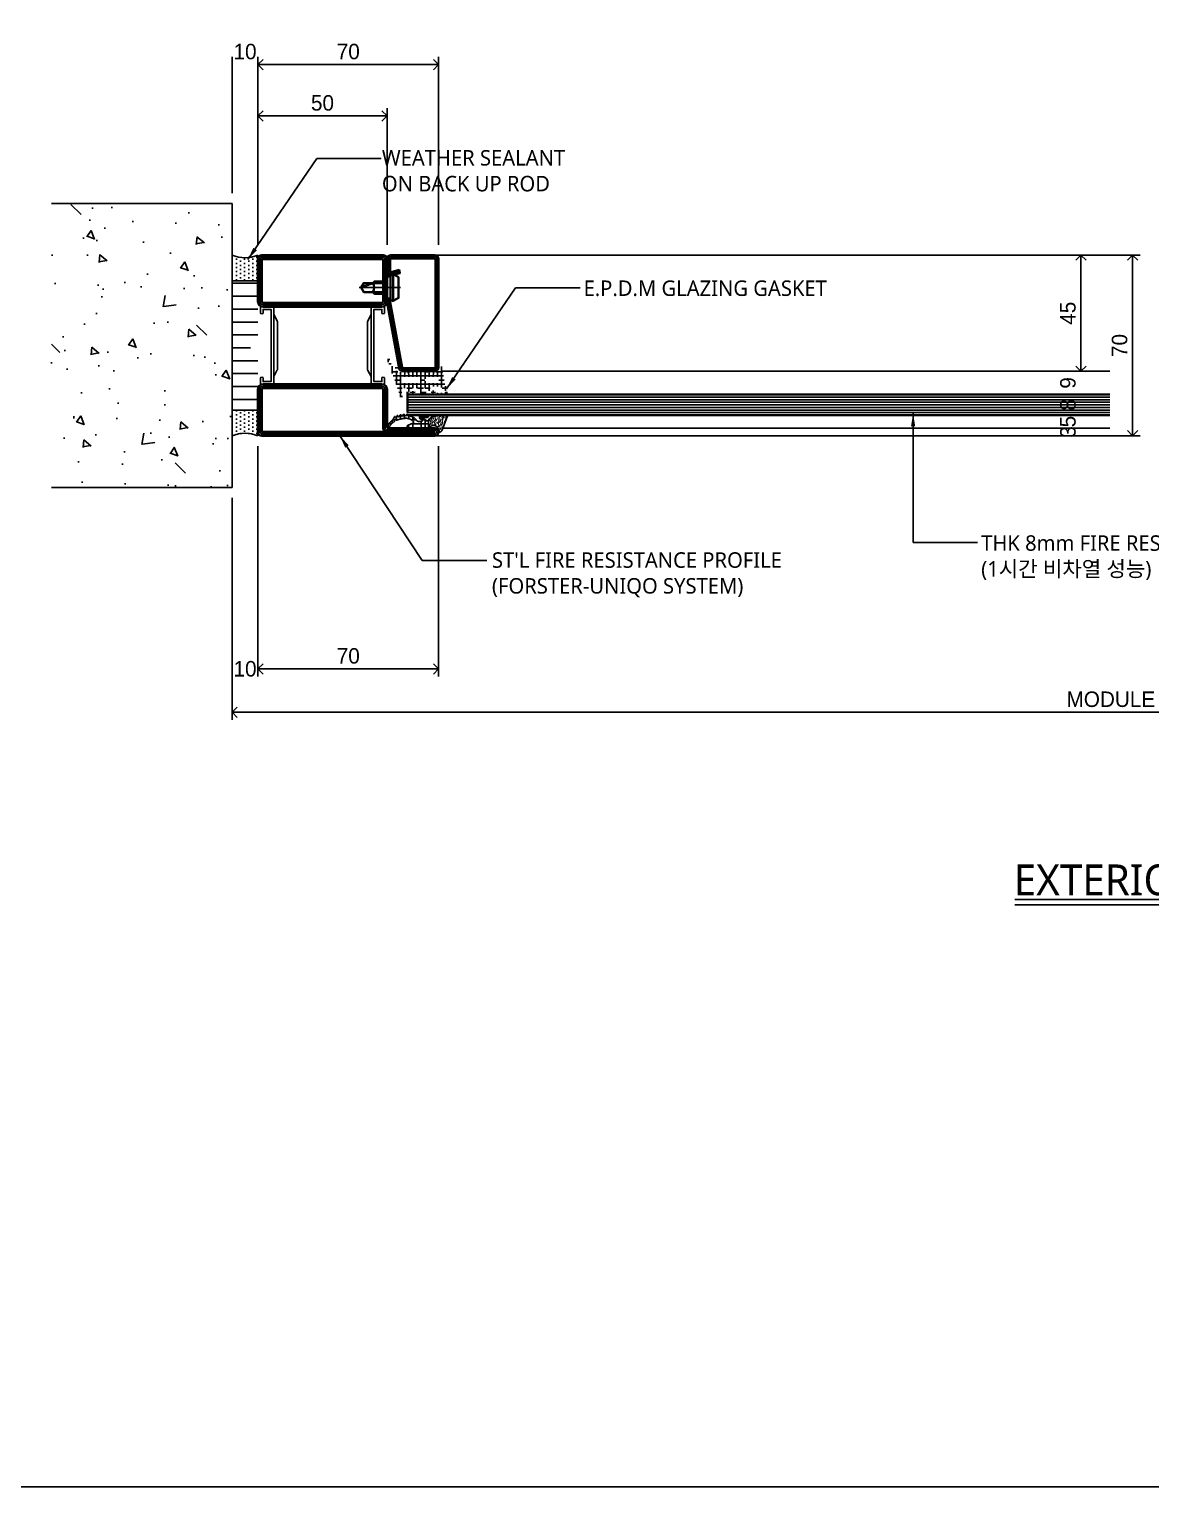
# Model space of a CAD drawing. Header units: millimetres. Extents: x 16974795 to 16976437, y -19668830 to -19667678.
# Drawn here: x 16975351 to 16975785, y -19668830 to -19668265 of the extents above; entities that cross this region are included whole.
import ezdxf
from ezdxf.enums import TextEntityAlignment as Align

# ---------------------------------------------------------------- set-up
doc = ezdxf.new("R2010")
doc.units = ezdxf.units.MM
doc.header["$LTSCALE"] = 1200
doc.header["$MEASUREMENT"] = 0
doc.header["$PDMODE"] = 1
doc.header["$PDSIZE"] = -10
doc.linetypes.add('CENTER', pattern=[2, 1.25, -0.25, 0.25, -0.25])
doc.linetypes.add('CENTER2', pattern=[1.125, 0.75, -0.125, 0.125, -0.125])
doc.layers.get('0').update_dxf_attribs({"linetype": 'CONTINUOUS'})
doc.layers.get('DEFPOINTS').update_dxf_attribs({"color": 171, "linetype": 'CONTINUOUS'})
for name, color, linetype in [('#A_DIM&TEXT', 7, 'CONTINUOUS'), ('#A_SYMBOL', 7, 'CONTINUOUS'), ('0 @ 1', 7, 'CONTINUOUS'), ('018_POINT', 1, 'CONTINUOUS'), ('CENTER', 251, 'CENTER'), ('PL_CONT', 210, 'CONTINUOUS'), ('ST_CONT', 130, 'CONTINUOUS'), ('SYM', 7, 'CONTINUOUS'), ('WA_CENT', 54, 'CENTER2')]:
    doc.layers.add(name, color=color, linetype=linetype)
doc.layers.add('Blade', color=4, linetype='CONTINUOUS', lineweight=35)
doc.layers.add('HILFSPUNKTE', color=14, linetype='CONTINUOUS', plot=False)
doc.styles.add('AMOS', font='malgun_0.ttf')
doc.styles.get("Standard").update_dxf_attribs({"font": ''})
doc.styles.get('Standard').set_extended_font_data('휴먼둥근고딕')
doc.dimstyles.new('AMoS', dxfattribs={"dimscale": 3, "dimtxt": 3, "dimasz": 2.5, "dimexe": 2, "dimexo": 2, "dimgap": 1, "dimtad": 1, "dimtoh": 1, "dimdec": 1, "dimzin": 0, "dimdsep": 46, "dimtxsty": 'Standard', "dimblk": 'ARCHTICK', "dimcen": 1, "dimclrd": 150, "dimclre": 150, "dimadec": 0, "dimazin": 0, "dimtfac": 1, "dimtdec": 1, "dimtofl": 0, "dimtmove": 2, "dimatfit": 3, "dimfxl": 1, "dimtolj": 1, "dimtzin": 0, "dimarcsym": 0})
pattern_1 = [(90, (16983579.66675276, -19656925.41991922), (-1.5875, 0.7937500000000001), [0, -1.5875])]

# ---------------------------------------------------------------- blocks, each defined once
blk = doc.blocks.new('985302')
at = {"layer": 'CENTER'}
h = blk.add_hatch(dxfattribs=at)
h.set_pattern_fill('AR-SAND', color=256, scale=0.02, angle=135, style=0)
h.set_pattern_definition([(172.5, (0, 0), (-0.669506978246058, -0.7147626974260985), [0, -0.77216, 0, -0.8635999999999999, 0, -0.8254999999999999]), (142.5, (0, 0), (-1.649465702689469, -0.37802185545698), [0, -0.41656, 0, -0.69596, 0, -0.2667]), (102.5, (0.4418286010622978, -0.4418286010622978), (-1.120664623793145, 1.116599651665076), [0, -0.2539999999999999, 0, -0.9143999999999999, 0, -1.1938]), (92.49999999999997, (0.4418286010622978, -0.4418286010622978), (-1.395101563124821, 0.7645622183227992), [0, -0.127, 0, -0.59944, 0, -0.6858])])
h.paths.add_polyline_path([(-2.899837046861649, 8, 0.5280486450339134), (-3.365540079772472, 7.318009104579687), (-1.384786404669285, 2.249387443065643, 0.3083365556736209), (-0.176438320428133, 1.422566134482622, 0.4660382302416746), (0.02100096270442009, 1.656745184212923, -0.6377079285027332), (3.012275859713554, 3.734807953238487), (3.909826558083296, 3.211087729781866), (3.909826558083296, 6.146981947124004), (2.183461219072342, 7.635897152125835, 0.1798218424365856), (1.203799206763506, 8)])
at = {"layer": 'CENTER', "ltscale": 0.5}
h = blk.add_hatch(dxfattribs=at)
h.set_pattern_fill('NET', color=256, scale=0.5, angle=89.99999999999997, style=0)
h.set_pattern_definition([(90, (790.6690291464329, 525.59139867872), (-1.5875, 8.021947499716256e-16), []), (180, (790.6690291464329, 525.59139867872), (-8.993978793062765e-16, -1.5875), [])])
edge = h.paths.add_edge_path()
edge.add_line((6.668157398700714, 8.00155309215188), (4.345037957819954, 7.998285595773723))
edge.add_arc((4.345600560307503, 7.598285991698503), 0.4000000000002045, 90.08058717313294, 184.0735033880939)
edge.add_line((3.946611065417528, 7.5698715262115), (3.95008202412555, 7.52113311158962))
edge.add_arc((4.349071521311998, 7.549547579139471), 0.3999999999998859, 184.0735033880775, 270.3553903138164)
edge.add_line((4.351552594453096, 7.149555273354053), (5.918987424551801, 7.15927777481852))
edge.add_arc((5.915886081755161, 7.659268155694008), 0.5000000000000432, 270.3553903138462, 313.6962378731063)
edge.add_arc((6.434012286365032, 7.117008775472641), 0.2500000000001272, -93.96287764520139, 133.6962378730728, ccw=False)
edge.add_arc((6.382179688662291, 6.36880199611187), 0.5000000000000148, 86.03712235478649, 124.9319669692554)
edge.add_line((6.095878001302481, 6.778718262910843), (4.801856351738707, 5.87492251208198))
edge.add_arc((4.515554666519165, 6.284838777035475), 0.4999999999999607, 229.2236556495053, 304.9319669692572, ccw=False)
edge.add_line((4.18900066241622, 5.906206391751766), (3.909826559210956, 6.146981943754668))
edge.add_line((3.909826558083296, 6.146981947124004), (3.909826558083296, 3.211087731414182))
edge.add_arc((4.669872980564833, 4.504273500293493), 1.499999999999907, 239.5558912185209, 270.0000000000029)
edge.add_line((4.669872980564833, 3.004273500293493), (11.61333876874698, 3.004273500293493))
edge.add_arc((11.61333876848221, 3.604273501783609), 0.6000000000000152, 270.0000000000002, 428.4143432436769)
edge.add_line((11.83407383784652, 4.162194665521383), (10.03942489598137, 4.872226805739047))
edge.add_arc((10.22337079048157, 5.337161112576723), 0.499999999999992, 133.4536946218096, 248.4143432436681, ccw=False)
edge.add_arc((12.63055919855833, 2.796404540538788), 3.999999999999935, 84.32519343798941, 133.4536946218145, ccw=False)
edge.add_arc((11.67380151897669, -6.83190768584609), 13.67573157873526, 74.15979218299941, 84.32519343798498, ccw=False)
edge.add_arc((13.63245638087392, 0.07133755460381508), 6.499999999997883, 67.81739796921272, 74.15979218301271, ccw=False)
edge.add_arc((16.23761780560017, 6.46063594520092), 0.3999999999999679, 247.8173979692081, 328.7675278962033)
edge.add_arc((16.83616717904806, 6.097677756100893), 0.3000000000000103, -24.759357668259327, 148.7675278962396, ccw=False)
edge.add_arc((17.47181953117251, 5.804512117058039), 0.4000000000001209, 155.2406423317455, 236.2426174910753)
edge.add_arc((13.63764572888613, 0.0678657777607441), 6.499999999999564, 34.928272276980294, 56.24261749107018, ccw=False)
edge.add_arc((18.76182981580496, 3.646306421607733), 0.2500000000002241, -10.18986621148349, 34.92827227698058, ccw=False)
edge.add_arc((19.5, 3.513623420149088), 0.5000000000000343, 169.8101337885412, 390.3986813015416)
edge.add_arc((13.63245638087392, 0.07133755460381508), 7.30274945447736, 30.39868130152041, 48.47791047884764)
edge.add_arc((21.78805661201477, 9.28240855410695), 5.000000000000037, 202.2186882271306, 228.4779104788464, ccw=False)
edge.add_arc((17.00083085522056, 7.326956171542406), 0.1712014535590983, 22.21868822711969, 165.3477624450142)
edge.add_line((16.83519705012441, 7.370261840522289), (16.76164881470243, 7.088957475259349))
edge.add_arc((16.61590679362416, 7.127062350511551), 0.1506410249994752, 294.9043526562025, 345.3477624450641, ccw=False)
edge.add_arc((16.61590679362416, 7.127062350511551), 0.150641024999863, 209.5487917816643, 294.90435265618305, ccw=False)
edge.add_line((16.48485873639584, 7.052771538496017), (16.07949883766958, 7.767821275714482))
edge.add_arc((15.9309777058661, 7.683625020086765), 0.1707264949999345, 29.54879178161537, 185.1102161122176)
edge.add_arc((15.51085938885808, 7.646054949611425), 0.2510683750391217, -60.018370463817575, 5.110216098292483, ccw=False)
edge.add_line((15.6363238543272, 7.42858312278986), (15.51303775848623, 7.357456557195178))
edge.add_arc((15.43775977566838, 7.487938445061445), 0.1506396313362563, 214.4793436177741, 299.98162955017125, ccw=False)
edge.add_line((15.31358295679092, 7.402659982442856), (14.84789798831514, 8.080759411332222))
edge.add_arc((14.70716296136379, 7.984109591692686), 0.1707264949999763, 34.47934361768338, 190.0102161071785)
edge.add_arc((14.29178916662931, 7.910791616886854), 0.2510683749636337, -55.29564732775691, 10.01021612019008, ccw=False)
edge.add_line((14.4347329325974, 7.704388108104467), (14.31758746901335, 7.62325957652638))
edge.add_arc((14.23182120919228, 7.747101683169603), 0.1506410250000273, 219.3487917863655, 304.70435265930325, ccw=False)
edge.add_line((14.11533042043447, 7.651589300483465), (13.59417731678911, 8.28720885397206))
edge.add_arc((13.46215442568064, 8.178961493074894), 0.1707264949998558, 39.34879178634048, 194.9102161012532)
edge.add_arc((13.05456129834056, 8.070431523025036), 0.2510683749895367, -50.395647321493016, 14.910216105026677, ccw=False)
edge.add_line((13.21461299806833, 7.876992173492908), (13.10482541600447, 7.786153937561721))
edge.add_arc((13.00879439711571, 7.902217544615269), 0.1506410250000252, 224.2487917866031, 309.6043526747005, ccw=False)
edge.add_line((12.90088772028685, 7.797103952616453), (12.32734661032384, 8.38588521030431))
edge.add_arc((12.20505237951875, 8.26675646752119), 0.1707264949846135, 44.24879178650223, 199.8102161056486)
edge.add_arc((11.80821917951107, 8.123807791620493), 0.2510683750001712, -45.495647335406204, 19.810216105569282, ccw=False)
edge.add_arc((11.80821917951107, 8.123807791620493), 0.2510683749997842, 279.2628573903893, 314.5043526645627, ccw=False)
edge.add_arc((12.73393442109227, 2.447731792926788), 5.500000000000117, 99.26285739041853, 141.4625488246711)
edge.add_arc((7.884287692606449, 6.310493320226669), 0.7000000000000695, 270.00058872452456, 321.46254882466957, ccw=False)
edge.add_line((7.884294882416725, 5.610493317246437), (6.58291467033132, 5.610479945328848))
edge.add_arc((6.582912102341652, 5.860479947179556), 0.2499999999998961, 124.93196696926319, 270.0005887245497, ccw=False)
edge.add_line((6.439761258661747, 6.065438080579042), (7.127365301296663, 6.545687860168073))
edge.add_arc((6.669282607734203, 7.201553884893656), 0.7999999999998917, 304.9319669692316, 450.0805871731654)
at = {"layer": 'CENTER'}
for points in [[(1.203799206763506, 8, -0.1798218424365857), (2.183461219072342, 7.635897152125835), (3.909826558083296, 6.146981947124004), (3.909826558083296, 3.211087729781866), (3.012275859713554, 3.734807953238487, 0.6377079285026522), (0.02100096270442009, 1.656745184212923, -0.4660382302417392), (-0.176438320428133, 1.422566134482622, -0.3083365556736525), (-1.384786404669285, 2.249387443065643), (-3.365540079772472, 7.318009104579687, -0.5280486450337005), (-2.899837046861649, 8)], [(6.668157398700714, 8.00155309215188), (4.345037955790758, 7.998285595327616, 0.4347756229301856), (3.946611065417528, 7.5698715262115), (3.950082022696733, 7.521133109927177, 0.3953319766793226), (4.351552594453096, 7.149555273354053), (5.918987426906824, 7.159277774393559, 0.1913972040178197), (6.261303551495075, 7.297761902213097, -1.534862155806781), (6.416734751313925, 6.867606516927481, 0.171359089768699), (6.095878001302481, 6.778718262910843), (4.801856350153685, 5.874922510236502, -0.3429046071520184), (4.18900066241622, 5.906206391751766), (3.909826558083296, 6.146981947124004), (3.909826558083296, 3.211087729781866, 0.1336243797454914), (4.669872980564833, 3.004273500293493), (11.61333876848221, 3.004273500293493, 0.8273773669465458), (11.83407383784652, 4.162194665521383), (10.03942489624023, 4.872226808220148, -0.5483954253424694), (9.879486732184887, 5.700126338750124, -0.2177084792353528), (13.02608802169561, 6.776801124215126, -0.04438404069963093), (15.40666664019227, 6.324510984122753, -0.02768098218610583), (16.08659395575523, 6.090241834521294, 0.3686722821059512), (16.5796460211277, 6.253231264650822, -0.945048862952704), (17.10858961567283, 5.972035340964794, 0.3689292683579345), (17.24954858422279, 5.47195291146636, -0.09327043728190738), (18.96679717674851, 3.789444044232368, -0.199448294183612), (19.00788654386997, 3.602078754454851, 1.435982537157247), (19.93126265704632, 3.766630377620459, 0.07904956007165698), (18.47351287305355, 5.538907542824745, -0.1150815096990409), (17.15932013839483, 7.391694758087397, 0.7207524034908741), (16.83519705012441, 7.370261840522289), (16.76164881512523, 7.088957473635674, -0.2237253660004906), (16.67934244126081, 6.990429129451513, -0.3906658556109545), (16.48485873639584, 7.052771538496017), (16.0794988386333, 7.767821274697781, 0.8066204098481572), (15.76092981547117, 7.66841808706522, -0.2920822501736531), (15.6363238543272, 7.42858312278986), (15.51303775981069, 7.357456557452679, -0.391403957707438), (15.31358295679092, 7.402659982442856), (14.84789798781276, 8.080759409815073, 0.8064003911911182), (14.53903547301888, 7.954433269798756, -0.2929219466477615), (14.4347329325974, 7.704388108104467), (14.31758746877313, 7.623259574174881, -0.3906658556030048), (14.11533042043447, 7.651589300483465), (13.59417731687427, 8.28720885515213, 0.8066204097351553), (13.29717625305057, 8.135032694786787, -0.2929219465462456), (13.21461299806833, 7.876992173492908), (13.1048254147172, 7.786153934895992, -0.3906658556792462), (12.90088772028685, 7.797103952616453), (12.32734661176801, 8.385885208845139, 0.806620409765649), (12.04442941769958, 8.208896290510893, -0.2929219466147325), (11.98420893028378, 7.944746531546116, -0.1549935807473933), (11.8486321605742, 7.876013278961182, 0.1862404392504458), (8.431828450411558, 5.874375082552433, -0.2283967545526105), (7.884294882416725, 5.610493317246437), (6.582914672791958, 5.610479947179556, -0.7336908318648888), (6.439761258661747, 6.065438080579042), (7.127365302294493, 6.545687858015299, 0.7342279278033482)]]:
    blk.add_lwpolyline(points, format="xyb", close=True, dxfattribs=at)
at = {"layer": 'HILFSPUNKTE'}
blk.add_point((0, 0), dxfattribs=at)
blk = doc.blocks.new('531751')
at = {"layer": 'Blade', "ltscale": 1000}
for points in [[(70, 52), (70, 68.5, 0.414213562373095), (68.5, 70), (21.5, 70, 0.414213562373095), (20, 68.5), (20, 52, 0.414213562373095), (22, 50), (68, 50, 0.4142135623733843)], [(68.5, 52, -0.4142135623731616), (68, 51.5), (22, 51.5, -0.414213562373095), (21.5, 52), (21.5, 68.5), (68.5, 68.5)], [(20, 3), (1.5, 3, 0.9999999999999999), (1.5, 0), (68.5, 0, 0.4142135623731346), (70, 1.5), (70, 18, 0.4142135623730216), (68, 20), (22, 20, 0.4142135623729941), (20, 18)], [(20, 1.5, 0.4142135623730828), (21.5, 3), (21.5, 18, -0.4142135623730097), (22, 18.5), (68, 18.5, -0.4142135623729972), (68.5, 18), (68.5, 1.5), (1.5, 1.5)]]:
    blk.add_lwpolyline(points, format="xyb", close=True, dxfattribs=at)
at = {"layer": 'CENTER', "color": 8, "linetype": 'ByBlock'}
for points in [[(22, 50.75), (68, 50.75, 0.4142135623733882), (69.25, 52), (69.25, 68.5, 0.414213562373095), (68.5, 69.25), (21.5, 69.25, 0.414213562373095), (20.75, 68.5), (20.75, 52, 0.414213562373095)], [(21.55000000074506, 22.74972088262439), (21.44999999925494, 22.74972088262439, 0.4142135623728279), (21, 22.29972088336945), (21, 20), (26.09659258276224, 20), (26.09659258276224, 50), (21, 50), (21, 47.70027911663055, 0.4142135623733622), (21.44999999925494, 47.25027911737561), (21.55000000074506, 47.25027911737561, 0.4142135623729634), (22, 47.70027911663055), (22, 49), (25.10000000149012, 49), (25.10000000149012, 21), (22, 21), (22, 22.29972088336945, 0.4142135623734941)], [(27.59659258276224, 25.88970789685845), (27.59659258276224, 43.89947021752596, 0.1622742748467838), (27.39660049974918, 44.49945966154337), (26.09659258276224, 46.99986043944955), (26.09659258276224, 22.99986043944955), (27.38271670788527, 25.27163924276829, 0.1681287242815374)], [(62.40340741723776, 25.88970789685845), (62.40340741723776, 43.89947021752596, -0.1622742748467838), (62.60339950025082, 44.49945966154337), (63.90340741723776, 46.99986043944955), (63.90340741723776, 22.99986043944955), (62.61728329211473, 25.27163924276829, -0.1681287242815374)], [(68.44999999925494, 22.74972088262439), (68.55000000074506, 22.74972088262439, -0.4142135623728279), (69, 22.29972088336945), (69, 20), (63.90340741723776, 20), (63.90340741723776, 50), (69, 50), (69, 47.70027911663055, -0.4142135623733622), (68.55000000074506, 47.25027911737561), (68.44999999925494, 47.25027911737561, -0.4142135623729634), (68, 47.70027911663055), (68, 49), (64.89999999850988, 49), (64.89999999850988, 21), (68, 21), (68, 22.29972088336945, -0.4142135623734941)], [(68, 19.25), (22, 19.25, 0.4142135623729951), (20.75, 18), (20.75, 3, -0.4142135623730612), (20, 2.25), (1.5, 2.25, 0.9999999999999999), (1.5, 0.75), (68.5, 0.75, 0.4142135623731377), (69.25, 1.5), (69.25, 18, 0.4142135623730218)]]:
    blk.add_lwpolyline(points, format="xyb", close=True, dxfattribs=at)
at = {"layer": 'HILFSPUNKTE'}
for p in [(20, 70), (70, 70), (0, 3), (0, 0), (70, 0)]:
    blk.add_point(p, dxfattribs=at)
blk = doc.blocks.new('A$C5B69005A')
at = {"layer": 'Blade', "ltscale": 1000}
blk.add_lwpolyline([(26.92228190973401, 12.87530622631311, -0.07369160122968513), (26.84978006035089, 12.88605012372136), (1.427498165518045, 17.49886282160878, -0.3304357211462087), (1.250000014901161, 17.73811892047524), (1.250000014901161, 30.12530622631311, -0.414213562373095), (1.500000014901161, 30.37530622631311), (43.50000001490116, 30.37530622631311, -0.414213562373095), (43.75000001490116, 30.12530622631311), (43.75000001490116, 13.12530622631311, -0.414213562373095), (43.50000001490116, 12.87530622631311), (38.70000001788139, 12.87530622631311, -0.4931454260312946), (38.45851856097579, 13.19001098722219), (39.29231520369649, 16.30178241804242), (38.08490791916847, 16.62530622631311), (37.25111127644777, 13.5135347917676, 0.4931454260312402), (38.70000001788139, 11.62530622631311), (43.50000001490116, 11.62530622631311, 0.414213562373095), (45.00000001490116, 13.12530622631311), (45.00000001490116, 30.12530622631311, 0.414213562373095), (43.50000001490116, 31.62530622631311), (1.500000014901161, 31.62530622631311, 0.414213562373095), (1.490116119384766e-08, 30.12530622631311), (1.490116119384766e-08, 17.73811892047524, 0.3304357211461466), (1.064988922327757, 16.3025823161006), (26.48727081716061, 11.68976961821318, 0.07369160122968402), (26.92228190973401, 11.62530622631311), (28.20000001788139, 11.62530622631311), (28.20000001788139, 12.87530622631311)], format="xyb", close=True, dxfattribs=at)
for points in [[(28.20000001788139, 11.62530622631311), (36.70000001788139, 11.62530622631311), (36.70000001788139, 12.92530622705817), (37.37300001457334, 13.04330622404814), (37.58000001683831, 13.81730622425675, 0.1987764722820962), (37.52000001445413, 14.2723062261939), (36.45000001788139, 16.12530622631311), (28.45000001788139, 16.12530622631311), (27.38100001588464, 14.2723062261939, 0.1986275515369634), (27.32100001722574, 13.81730622425675), (27.52800001576543, 13.04330622404814), (28.20000001788139, 12.92530622705817), (28.20000001788139, 11.62530622631311)], [(30.05000001564622, 11.62530622631311), (30.05000001564622, 6.775306224822998), (30.70000001788139, 6.125306226313114, -0.2857000000000007), (34.20000001788139, 6.125306226313114), (34.85000001639128, 6.775306224822998), (34.85000001639128, 11.62530622631311)]]:
    blk.add_lwpolyline(points, format="xyb", dxfattribs=at)
for points in [[(27.30065888538957, 13.97226741537452), (37.60037145391107, 13.97226741537452)], [(27.52800001576543, 13.04330622404814), (37.37300001457334, 13.04330622404814)], [(28.20000001788139, 12.92530622705817), (36.70000001788139, 12.92530622705817)], [(30.70000001788139, 11.62530622631311), (30.70000001788139, 2.635306224226952), (32.45000001788139, 1.625306226313114), (34.20000001788139, 2.635306224226952), (34.20000001788139, 11.62530622631311)], [(32.45000001788139, 1.625306226313114), (34.20000001788139, 6.125306226313114)]]:
    blk.add_lwpolyline(points, dxfattribs=at)
at = {"layer": 'CENTER'}
blk.add_line((32.45000001788139, 16.802306227386), (32.45000001788139, 0.8053062260150909), dxfattribs=at)
at = {"layer": 'CENTER', "color": 8, "linetype": 'ByBlock'}
blk.add_lwpolyline([(38.68861155956984, 16.46354432404041), (37.85481491684914, 13.3517728894949, 0.4931454260312834), (38.70000001788139, 12.25030622631311), (43.50000001490116, 12.25030622631311, 0.414213562373095), (44.37500001490116, 13.12530622631311), (44.37500001490116, 30.12530622631311, 0.414213562373095), (43.50000001490116, 31.00030622631311), (1.500000014901161, 31.00030622631311, 0.4142135623731141), (0.6250000149011612, 30.12530622631311), (0.6250000149011612, 17.73811892047524, 0.320606736033906), (1.216641649603844, 16.91027048230171), (26.63892354443669, 12.29745778813958, 0.08263316964921476), (26.92228190973401, 12.25030622631311), (28.20000001788139, 12.25030622631311)], format="xyb", dxfattribs=at)
at = {"layer": 'HILFSPUNKTE'}
for p in [(1.490116119384766e-08, 31.62530622631311), (45.00000001490116, 31.62530622631311), (45.00000001490116, 11.62530622631311)]:
    blk.add_point(p, dxfattribs=at)
blk = doc.blocks.new('905389')
at = {"layer": 'CENTER', "linetype": 'ByBlock'}
h = blk.add_hatch(dxfattribs=at)
h.set_pattern_fill('NET', color=8, scale=0.5, angle=-90.00000000000001, style=0)
h.set_pattern_definition([(270, (-1732.306695628911, 204.6946996040642), (1.5875, -6.441051983224407e-16), []), (360, (-1732.306695628911, 204.6946996040642), (7.413083276570919e-16, 1.5875), [])])
h.paths.add_polyline_path([(-6.615072883665562, -5.175439693033695), (-8.918218649923801, -1.659491647034883, -0.1460048859474743), (-8.99996592476964, -1.385512344539165), (-8.99996592476964, 2.282560363411903, -0.5667024809442165), (-7.225696351379156, 3.327165957540274, 0.09838523031835963), (-3.505461029708385, 2.164511047303677, -0.02960211262323024), (1.364180367439985, 1.348880533128977, -0.3821383171138173), (2.19296645373106, 0.1771699003875256, -0.3810899840521965), (1.994273759424686, 0), (1.199999999254942, 0, 0.4142135623731794), (-0.3000000007450581, -1.5), (-0.3000000007450581, -4.079999998211861, 0.414213562373095), (-0.1499999985098839, -4.230000000447035), (-0.05000000074505806, -4.230000000447035, -0.4142135623732887), (0, -4.280000001192093), (0, -4.9667295999825, -0.1980053320134927), (-0.01452146470546722, -5.001961309462786), (-0.1983497589826584, -5.187077466398478, 0.1980053320136642), (-0.3000000007450581, -5.433699440211058), (-0.3000000007450581, -11.07999999821186, 0.414213562373095), (-0.1499999985098839, -11.23000000044703), (-0.05000000074505806, -11.23000000044703, -0.4142135623732823), (0, -11.28000000119209), (0, -11.9667295999825, -0.1980053320136495), (-0.01452146470546722, -12.00196130946279), (-0.1983497589826584, -12.18707746639848, 0.1980053320138263), (-0.3000000007450581, -12.43369944021106), (-0.3000000007450581, -15.32325012981892, 0.5955918523199251), (2.019388325512409, -16.57967472821474, -0.785349691688935), (2.3736139126122, -16.91205747425556), (1.979068242013454, -17.61036693304777, 0.4817641631828585), (2.213223595172167, -18.19051342085004), (4.617771614342928, -18.90615678578615, -1), (4.361042037606239, -19.76876325532794), (1.718615338206291, -18.98232226446271, -0.0308487595171199), (-0.7058757431805134, -18.01071831211448, 0.01449348026674621), (-4.600000001490116, -16.55173913389444), (-10.52208001166582, -14.65376448631287, -0.9374216362676575), (-10.32799698784947, -13.8793830871582), (-8.310330357402563, -14.24860950559378, 0.04527943329398944), (-8.130322825163603, -14.26494427397847), (-6.850000001490116, -14.26494427397847, 0.4142135623730951), (-6.5, -13.91494427248836), (-6.5, -12.60353349894285, 0.3555263985589747), (-7.057888239622116, -11.91811082139611, -0.25630791076686), (-8.375333771109581, -10.79428866505623), (-8.973972395062447, -9.216951876878738, -0.9539521581820882), (-8.241044420748949, -8.89852387830615), (-7.657384175807238, -10.08556446805596, 0.2858812065002831), (-7.208689700812101, -10.3649442717433), (-6.850000001490116, -10.3649442717433, 0.4142135623730949), (-6.5, -10.01494427397847), (-6.5, -8.453533500432968, 0.358977122702251), (-7.066288683563471, -7.766422677785158, -0.2870250867533988), (-8.616750851273537, -6.318481855094433), (-8.986498899757862, -4.931660499423742, -0.9751574348061057), (-8.219067241996527, -4.70661872625351, 0.05157890990968903), (-7.647188492119312, -6.011675495654345, 0.2699685710127536), (-7.212304938584566, -6.264944273978472), (-7.203833151608706, -6.264944273978472, 0.5962797823163538)])
h.paths.add_polyline_path([(-2.199999999254942, -4.188903201371431), (-2.199999999254942, -0.5228203013539314, 0.3922511282490501), (-2.662254814058542, -0.02424703538417816), (-4.012254815548658, 0.07795659452676773, 0.4365224487304089), (-4.550000000745058, -0.4206166677176952), (-4.550000000745058, -4.188903201371431, 1)], flags=16)
h.paths.add_polyline_path([(-4.600000001490116, -8.16005564853549), (-4.600000001490116, -13.36005564779043, 1), (-2.199999999254942, -13.36005564779043), (-2.199999999254942, -8.16005564853549, 1)], flags=16)
h.paths.add_polyline_path([(-5.846131384372711, -2.818884573876858), (-5.846131384372711, 0.4428172446787357, 0.214308057375534), (-6.014063380658627, 0.8166231326758862), (-6.970737412571907, 1.666478209197521, -0.1898855661641885), (-7.302200470119715, 2.320374917238951, 0.9505485237236159), (-8.29998580366373, 2.277285292744637), (-8.29998580366373, -0.6639455407857895, 0.158945543983809), (-8.107714019715786, -1.253500562161207), (-6.749995492398739, -3.113662086427212, 0.7257066221810948)], flags=16)
blk.add_point((0, 0))
blk.add_point((0, 0))
at = {"layer": '018_POINT'}
blk.add_point((0, 0), dxfattribs=at)
at = {"layer": 'HILFSPUNKTE'}
blk.add_point((0, 0), dxfattribs=at)
blk.add_point((0, 0), dxfattribs=at)
blk = doc.blocks.new('_Open90')
at = {"color": 0, "linetype": 'ByBlock', "lineweight": -2}
for p, q in [((0, 0), (-1, 0)), ((-0.5, 0.5), (0, 0)), ((0, 0), (-0.5, -0.5))]:
    blk.add_line(p, q, dxfattribs=at)
blk = doc.blocks.new('*D106')
at = {"layer": '#A_DIM&TEXT', "lineweight": -2, "ltscale": 20, "transparency": 16777216}
for p, q in [((16975728.96804661, -19668353.04295066), (16975761.18843411, -19668353.04295066)), ((16975758.18843411, -19668357.04295066), (16975758.18843411, -19668394.04295066)), ((16975728.96804661, -19668398.04295066), (16975761.18843411, -19668398.04295066))]:
    blk.add_line(p, q, dxfattribs=at)
at = {"layer": 'DEFPOINTS', "color": 0, "ltscale": 20, "transparency": 16777216}
for p in [(16975724.96804661, -19668353.04295066), (16975724.96804661, -19668398.04295066), (16975758.18843411, -19668398.04295066)]:
    blk.add_point(p, dxfattribs=at)
at = {"layer": '#A_DIM&TEXT', "lineweight": -2, "ltscale": 20, "transparency": 16777216, "xscale": 4, "yscale": 4, "zscale": 4}
for p, rotation in [((16975758.18843411, -19668353.04295066), 90), ((16975758.18843411, -19668398.04295066), 270)]:
    blk.add_blockref('_Open90', p, dxfattribs=dict(at, rotation=rotation))
at = {"layer": '#A_DIM&TEXT', "color": 0, "ltscale": 20, "transparency": 16777216, "insert": (16975753.18843411, -19668375.54295066), "char_height": 6, "attachment_point": 5, "rotation": 90}
blk.add_mtext('\\A1;45', dxfattribs=at)
blk = doc.blocks.new('*D107')
at = {"layer": '#A_DIM&TEXT', "lineweight": -2, "ltscale": 20, "transparency": 16777216}
for p, q in [((16975728.96804661, -19668353.04295066), (16975781.18843411, -19668353.04295066)), ((16975778.18843411, -19668357.04295066), (16975778.18843411, -19668419.04295066)), ((16975728.96804661, -19668423.04295066), (16975781.18843411, -19668423.04295066))]:
    blk.add_line(p, q, dxfattribs=at)
at = {"layer": 'DEFPOINTS', "color": 0, "ltscale": 20, "transparency": 16777216}
for p in [(16975724.96804661, -19668353.04295066), (16975724.96804661, -19668423.04295066), (16975778.18843411, -19668423.04295066)]:
    blk.add_point(p, dxfattribs=at)
at = {"layer": '#A_DIM&TEXT', "lineweight": -2, "ltscale": 20, "transparency": 16777216, "xscale": 4, "yscale": 4, "zscale": 4}
for p, rotation in [((16975778.18843411, -19668353.04295066), 90), ((16975778.18843411, -19668423.04295066), 270)]:
    blk.add_blockref('_Open90', p, dxfattribs=dict(at, rotation=rotation))
at = {"layer": '#A_DIM&TEXT', "color": 0, "ltscale": 20, "transparency": 16777216, "insert": (16975773.18843411, -19668388.04295066), "char_height": 6, "attachment_point": 5, "rotation": 90}
blk.add_mtext('\\A1;70', dxfattribs=at)
blk = doc.blocks.new('*D135')
at = {"layer": '#A_DIM&TEXT', "lineweight": -2, "ltscale": 20, "transparency": 16777216}
for p, q in [((16975439.37115533, -19668349.04295065), (16975439.37115533, -19668296.07971143)), ((16975489.37115533, -19668349.04295065), (16975489.37115533, -19668296.07971143)), ((16975443.37115533, -19668299.07971143), (16975485.37115533, -19668299.07971143))]:
    blk.add_line(p, q, dxfattribs=at)
at = {"layer": 'DEFPOINTS', "color": 0, "ltscale": 20, "transparency": 16777216}
for p in [(16975489.37115533, -19668299.07971143), (16975439.37115533, -19668353.04295065), (16975489.37115533, -19668353.04295065)]:
    blk.add_point(p, dxfattribs=at)
at = {"layer": '#A_DIM&TEXT', "lineweight": -2, "ltscale": 20, "transparency": 16777216, "xscale": 4, "yscale": 4, "zscale": 4, "rotation": 180}
blk.add_blockref('_Open90', (16975439.37115533, -19668299.07971143), dxfattribs=at)
at = {"layer": '#A_DIM&TEXT', "lineweight": -2, "ltscale": 20, "transparency": 16777216, "xscale": 4, "yscale": 4, "zscale": 4}
blk.add_blockref('_Open90', (16975489.37115533, -19668299.07971143), dxfattribs=at)
at = {"layer": '#A_DIM&TEXT', "color": 0, "ltscale": 20, "transparency": 16777216, "insert": (16975464.37115533, -19668294.07971143), "char_height": 6, "attachment_point": 5}
blk.add_mtext('\\A1;50', dxfattribs=at)
blk = doc.blocks.new('*D108')
at = {"layer": '#A_DIM&TEXT', "lineweight": -2, "ltscale": 20, "transparency": 16777216}
for p, q in [((16975439.37115533, -19668349.04295065), (16975439.37115533, -19668276.18970948)), ((16975509.37115533, -19668349.04295065), (16975509.37115533, -19668276.18970948)), ((16975443.37115533, -19668279.18970948), (16975505.37115533, -19668279.18970948))]:
    blk.add_line(p, q, dxfattribs=at)
at = {"layer": 'DEFPOINTS', "color": 0, "ltscale": 20, "transparency": 16777216}
for p in [(16975509.37115533, -19668279.18970948), (16975439.37115533, -19668353.04295065), (16975509.37115533, -19668353.04295065)]:
    blk.add_point(p, dxfattribs=at)
at = {"layer": '#A_DIM&TEXT', "lineweight": -2, "ltscale": 20, "transparency": 16777216, "xscale": 4, "yscale": 4, "zscale": 4, "rotation": 180}
blk.add_blockref('_Open90', (16975439.37115533, -19668279.18970948), dxfattribs=at)
at = {"layer": '#A_DIM&TEXT', "lineweight": -2, "ltscale": 20, "transparency": 16777216, "xscale": 4, "yscale": 4, "zscale": 4}
blk.add_blockref('_Open90', (16975509.37115533, -19668279.18970948), dxfattribs=at)
at = {"layer": '#A_DIM&TEXT', "color": 0, "ltscale": 20, "transparency": 16777216, "insert": (16975474.37115533, -19668274.18970948), "char_height": 6, "attachment_point": 5}
blk.add_mtext('\\A1;70', dxfattribs=at)
blk = doc.blocks.new('*D136')
at = {"layer": '#A_DIM&TEXT', "lineweight": -2, "ltscale": 20, "transparency": 16777216}
for p, q in [((16975429.37115531, -19668447.04295065), (16975429.37115531, -19668533.13949397)), ((16976129.37115531, -19668447.04295065), (16976129.37115531, -19668533.13949397)), ((16975433.37115531, -19668530.13949397), (16976125.37115531, -19668530.13949397))]:
    blk.add_line(p, q, dxfattribs=at)
at = {"layer": 'DEFPOINTS', "color": 0, "ltscale": 20, "transparency": 16777216}
for p in [(16975429.37115531, -19668443.04295065), (16976129.37115531, -19668443.04295065), (16976129.37115531, -19668530.13949397)]:
    blk.add_point(p, dxfattribs=at)
at = {"layer": '#A_DIM&TEXT', "lineweight": -2, "ltscale": 20, "transparency": 16777216, "xscale": 4, "yscale": 4, "zscale": 4, "rotation": 180}
blk.add_blockref('_Open90', (16975429.37115531, -19668530.13949397), dxfattribs=at)
at = {"layer": '#A_DIM&TEXT', "lineweight": -2, "ltscale": 20, "transparency": 16777216, "xscale": 4, "yscale": 4, "zscale": 4}
blk.add_blockref('_Open90', (16976129.37115531, -19668530.13949397), dxfattribs=at)
at = {"layer": '#A_DIM&TEXT', "color": 0, "ltscale": 20, "transparency": 16777216, "insert": (16975779.37115531, -19668525.13949397), "char_height": 6, "attachment_point": 5}
blk.add_mtext('\\A1;MODULE DIM.', dxfattribs=at)
blk = doc.blocks.new('*D137')
at = {"layer": '#A_DIM&TEXT', "lineweight": -2, "ltscale": 20, "transparency": 16777216}
for p, q in [((16975439.37115531, -19668427.04295065), (16975439.37115531, -19668516.33987502)), ((16975429.37115531, -19668447.04295065), (16975429.37115531, -19668516.33987502))]:
    blk.add_line(p, q, dxfattribs=at)
at = {"layer": 'DEFPOINTS', "color": 0, "ltscale": 20, "transparency": 16777216}
for p in [(16975439.37115531, -19668423.04295065), (16975429.37115531, -19668443.04295065), (16975439.37115531, -19668513.33987502)]:
    blk.add_point(p, dxfattribs=at)
at = {"layer": '#A_DIM&TEXT', "color": 0, "ltscale": 20, "transparency": 16777216, "insert": (16975434.37115531, -19668513.33987502), "char_height": 6, "attachment_point": 5}
blk.add_mtext('\\A1;10', dxfattribs=at)
blk = doc.blocks.new('*D138')
at = {"layer": '#A_DIM&TEXT', "lineweight": -2, "ltscale": 20, "transparency": 16777216}
for p, q in [((16975439.37115531, -19668427.04295065), (16975439.37115531, -19668516.33987502)), ((16975509.37115533, -19668427.04295065), (16975509.37115533, -19668516.33987502)), ((16975443.37115531, -19668513.33987502), (16975505.37115533, -19668513.33987502))]:
    blk.add_line(p, q, dxfattribs=at)
at = {"layer": 'DEFPOINTS', "color": 0, "ltscale": 20, "transparency": 16777216}
for p in [(16975439.37115531, -19668423.04295065), (16975509.37115533, -19668423.04295065), (16975509.37115533, -19668513.33987502)]:
    blk.add_point(p, dxfattribs=at)
at = {"layer": '#A_DIM&TEXT', "lineweight": -2, "ltscale": 20, "transparency": 16777216, "xscale": 4, "yscale": 4, "zscale": 4, "rotation": 180}
blk.add_blockref('_Open90', (16975439.37115531, -19668513.33987502), dxfattribs=at)
at = {"layer": '#A_DIM&TEXT', "lineweight": -2, "ltscale": 20, "transparency": 16777216, "xscale": 4, "yscale": 4, "zscale": 4}
blk.add_blockref('_Open90', (16975509.37115533, -19668513.33987502), dxfattribs=at)
at = {"layer": '#A_DIM&TEXT', "color": 0, "ltscale": 20, "transparency": 16777216, "insert": (16975474.37115532, -19668508.33987502), "char_height": 6, "attachment_point": 5}
blk.add_mtext('\\A1;70', dxfattribs=at)
blk = doc.blocks.new('*D126')
at = {"layer": '#A_DIM&TEXT', "lineweight": -2, "ltscale": 20, "transparency": 16777216}
for p, q in [((16975429.37115531, -19668329.04295065), (16975429.37115531, -19668276.18970948)), ((16975439.37115533, -19668344.92871229), (16975439.37115533, -19668276.18970948))]:
    blk.add_line(p, q, dxfattribs=at)
at = {"layer": 'DEFPOINTS', "color": 0, "ltscale": 20, "transparency": 16777216}
for p in [(16975439.37115533, -19668279.18970948), (16975429.37115531, -19668333.04295065), (16975439.37115533, -19668348.92871229)]:
    blk.add_point(p, dxfattribs=at)
at = {"layer": '#A_DIM&TEXT', "color": 0, "ltscale": 20, "transparency": 16777216, "insert": (16975434.37115532, -19668274.18970948), "char_height": 6, "attachment_point": 5}
blk.add_mtext('\\A1;10', dxfattribs=at)
blk = doc.blocks.new('*D128')
at = {"layer": '#A_DIM&TEXT', "lineweight": -2, "ltscale": 20, "transparency": 16777216}
for p, q in [((16975728.96804661, -19668398.04295066), (16975761.18843411, -19668398.04295066)), ((16975728.96804661, -19668407.04295066), (16975761.18843411, -19668407.04295066))]:
    blk.add_line(p, q, dxfattribs=at)
at = {"layer": 'DEFPOINTS', "color": 0, "ltscale": 20, "transparency": 16777216}
for p in [(16975724.96804661, -19668398.04295066), (16975724.96804661, -19668407.04295066), (16975758.18843411, -19668407.04295066)]:
    blk.add_point(p, dxfattribs=at)
at = {"layer": '#A_DIM&TEXT', "color": 0, "ltscale": 20, "transparency": 16777216, "insert": (16975753.18843411, -19668402.54295066), "char_height": 6, "attachment_point": 5, "rotation": 90}
blk.add_mtext('\\A1;9', dxfattribs=at)
blk = doc.blocks.new('*D129')
at = {"layer": '#A_DIM&TEXT', "lineweight": -2, "ltscale": 20, "transparency": 16777216}
for p, q in [((16975728.96804661, -19668407.04295066), (16975761.18843414, -19668407.04295066)), ((16975728.96804661, -19668415.04295066), (16975761.18843414, -19668415.04295066))]:
    blk.add_line(p, q, dxfattribs=at)
at = {"layer": 'DEFPOINTS', "color": 0, "ltscale": 20, "transparency": 16777216}
for p in [(16975724.96804661, -19668407.04295066), (16975724.96804661, -19668415.04295066), (16975758.18843414, -19668415.04295066)]:
    blk.add_point(p, dxfattribs=at)
at = {"layer": '#A_DIM&TEXT', "color": 0, "ltscale": 20, "transparency": 16777216, "insert": (16975753.18843413, -19668411.04295066), "char_height": 6, "attachment_point": 5, "rotation": 90}
blk.add_mtext('\\A1;8', dxfattribs=at)
blk = doc.blocks.new('*D130')
at = {"layer": '#A_DIM&TEXT', "lineweight": -2, "ltscale": 20, "transparency": 16777216}
for p, q in [((16975728.96804661, -19668415.04295066), (16975761.18843411, -19668415.04295066)), ((16975728.96804661, -19668420.04295066), (16975761.18843411, -19668420.04295066))]:
    blk.add_line(p, q, dxfattribs=at)
at = {"layer": 'DEFPOINTS', "color": 0, "ltscale": 20, "transparency": 16777216}
for p in [(16975724.96804661, -19668415.04295066), (16975724.96804661, -19668420.04295066), (16975758.18843411, -19668420.04295066)]:
    blk.add_point(p, dxfattribs=at)
at = {"layer": '#A_DIM&TEXT', "color": 0, "ltscale": 20, "transparency": 16777216, "insert": (16975753.18843411, -19668417.54295066), "char_height": 6, "attachment_point": 5, "rotation": 90}
blk.add_mtext('\\A1;5', dxfattribs=at)
blk = doc.blocks.new('*D131')
at = {"layer": '#A_DIM&TEXT', "lineweight": -2, "ltscale": 20, "transparency": 16777216}
for p, q in [((16975728.96804661, -19668420.04295066), (16975761.18843411, -19668420.04295066)), ((16975728.96804661, -19668423.04295066), (16975761.18843411, -19668423.04295066))]:
    blk.add_line(p, q, dxfattribs=at)
at = {"layer": 'DEFPOINTS', "color": 0, "ltscale": 20, "transparency": 16777216}
for p in [(16975724.96804661, -19668420.04295066), (16975724.96804661, -19668423.04295066), (16975758.18843411, -19668423.04295066)]:
    blk.add_point(p, dxfattribs=at)
at = {"layer": '#A_DIM&TEXT', "color": 0, "ltscale": 20, "transparency": 16777216, "insert": (16975753.18843411, -19668421.54295066), "char_height": 6, "attachment_point": 5, "rotation": 90}
blk.add_mtext('\\A1;3', dxfattribs=at)
blk = doc.blocks.new('_ARCHTICK')
at = {"color": 0, "linetype": 'ByBlock', "const_width": 0.15}
blk.add_lwpolyline([(-0.5, -0.5), (0.5, 0.5)], dxfattribs=at)
blk = doc.blocks.new('*U65')
at = {"layer": '#A_SYMBOL', "color": 4, "ltscale": 10}
blk.add_line((0, 0), (73.92672450467944, 0), dxfattribs=at)
at = {"layer": '#A_SYMBOL', "color": 160, "ltscale": 10}
blk.add_line((0, -2), (73.92672450467944, -2), dxfattribs=at)
at = {"layer": '#A_DIM&TEXT', "style": 'AMOS'}
blk.add_text('EXTERIOR', height=12, dxfattribs=at).set_placement((-0.3719232073053718, -1.999999999999996), align=Align.BOTTOM_LEFT)

msp = doc.modelspace()

# ---------------------------------------------------------------- hatches: boundary and pattern name
at = {"ltscale": 1000}
h = msp.add_hatch(dxfattribs=at)
h.set_pattern_fill('AR-CONC', color=8, scale=5, angle=-90.00000000000001)
h.set_pattern_definition([(320, (36930508.13251717, -1952471.778801471), (-3.137606749129762, -35.86300913003767), [3.75, -41.25]), (265, (36930508.13251717, -1952471.778801471), (37.60960668500059, 6.937566680649994), [3, -33]), (10.45144445999999, (36930507.87104997, -1952474.76738552), (34.47199954843146, -28.92544233635561), [3.187009599999998, -35.05710559999998]), (316.1842, (36930518.13251717, -1952471.778801471), (-8.275964039653838, -53.36206653357862), [5.624999999999998, -61.87499999999999]), (6.635635489999989, (36930517.44285183, -1952476.225638725), (48.70593003872752, -46.73309728371142), [4.7805171, -52.58568799999999]), (261.1841639899999, (36930518.13251717, -1952471.778801471), (48.7059300134995, -46.73309725273867), [4.5, -49.50000005]), (291, (36930515.63251717, -1952476.778801471), (-20.13094453326695, -29.84535260592308), [3.75, -41.25]), (236, (36930515.63251717, -1952476.778801471), (36.25750225234265, -12.16576659607909), [3, -32.99999999999999]), (341.4514447399999, (36930513.95493847, -1952479.265914172), (16.12655764031769, -42.01111883649855), [3.1870095, -35.0571056]), (307.5, (36930508.13251717, -1952471.778801471), (16.64469269156557, -0.6079927658645365), [0, -32.59999999999996, 0, -33.49999999999996, 0, -33.12499999999996]), (277.5, (36930508.13251717, -1952471.778801471), (19.72058559411801, -13.15347687210743), [0, -19.09999999999999, 0, -31.85, 0, -12.625]), (237.5, (36930508.13251717, -1952460.628801472), (-1.127743586718993, -26.69112180862045), [0, -12.5, 0, -39, 0, -51.75]), (227.5, (36930508.13251717, -1952455.628801472), (5.005249116615881, -29.15930846711931), [0, -16.25, 0, -25.9, 0, -36.75])])
h.paths.add_polyline_path([(16975359.37115531, -19668333.04295065), (16975359.37115531, -19668443.04295065), (16975429.37115531, -19668443.04295065), (16975429.37115531, -19668333.04295065)])
at = {"layer": 'SYM', "ltscale": 1000}
h = msp.add_hatch(dxfattribs=at)
h.set_pattern_fill('DOTS', color=256, angle=90, style=0)
h.set_pattern_definition(pattern_1)
h.paths.add_polyline_path([(16975439.37115531, -19668353.04295065, -0.200000000037304), (16975429.37115531, -19668353.04295065), (16975429.37115531, -19668363.04295065), (16975439.37115531, -19668363.04295065)])
h = msp.add_hatch(dxfattribs=at)
h.set_pattern_fill('_USER', color=256, scale=5, angle=180, style=0, pattern_type=0)
h.set_pattern_definition([(180, (16979895.43613336, -19666703.95280657), (-6.123132882424326e-16, -5), [])])
h.paths.add_polyline_path([(16975429.37115531, -19668363.04295065), (16975429.37115531, -19668413.04295065), (16975439.37115531, -19668413.04295065), (16975439.37115531, -19668403.61341835, -0.1826758136949318), (16975439.27115532, -19668403.34884322), (16975439.27115532, -19668390.14172652, 0.3353170779950746), (16975438.90772592, -19668389.66073954), (16975436.59801412, -19668389.00492405, -0.755590945231204), (16975436.59801412, -19668387.08097614), (16975438.90772592, -19668386.42516065, 0.3353170779954815), (16975439.27115532, -19668385.94417367), (16975439.27115532, -19668372.73705809, -0.1826758136948074), (16975439.37115531, -19668372.47248296), (16975439.37115531, -19668363.04295065)])
h = msp.add_hatch(dxfattribs=at)
h.set_pattern_fill('DOTS', color=256, angle=90, style=0)
h.set_pattern_definition(pattern_1)
h.paths.add_polyline_path([(16975439.37115531, -19668413.04295065), (16975429.37115531, -19668413.04295065), (16975429.37115531, -19668423.04295065, -0.2000000000373039), (16975439.37115531, -19668423.04295065)])

# ---------------------------------------------------------------- linework, layer by layer
at = {"layer": 'Blade', "color": 7}
for p, q in [((16975497.37115533, -19668406.04295065), (16975497.37115533, -19668414.04295065)), ((16975497.37115533, -19668407.04295065), (16975769.37115531, -19668407.04295065)), ((16975497.37115533, -19668415.04295065), (16975769.37115531, -19668415.04295066))]:
    msp.add_line(p, q, dxfattribs=at)
at = {"layer": 'CENTER', "color": 8, "linetype": 'ByBlock'}
for p, q in [((16975507.87115533, -19668353.04295065), (16975769.37115531, -19668353.04295065)), ((16975510.93292446, -19668398.04295065), (16975769.37115531, -19668398.04295065)), ((16975497.37115533, -19668408.04295065), (16975769.37115531, -19668408.04295065)), ((16975497.37115533, -19668409.04295065), (16975769.37115531, -19668409.04295066)), ((16975497.37115533, -19668410.04295065), (16975769.37115531, -19668410.04295065)), ((16975497.37115533, -19668411.04295065), (16975769.37115531, -19668411.04295065)), ((16975497.37115533, -19668412.04295065), (16975769.37115531, -19668412.04295066)), ((16975497.37115533, -19668413.04295065), (16975769.37115531, -19668413.04295065)), ((16975497.37115533, -19668414.04295065), (16975769.37115531, -19668414.04295065)), ((16975507.87115531, -19668423.04295065), (16975769.37115531, -19668423.04295065)), ((16975511.0492717, -19668420.04295065), (16975769.37115531, -19668420.04295065))]:
    msp.add_line(p, q, dxfattribs=at)
at = {"layer": 'DEFPOINTS', "ltscale": 1000}
msp.add_lwpolyline([(16974794.77970758, -19667678.26117019), (16976436.77970758, -19667678.26117019), (16976436.77970758, -19668830.26117019), (16974794.77970758, -19668830.26117019)], close=True, dxfattribs=at)
at = {"layer": 'PL_CONT'}
for p, q in [((16975429.37115531, -19668353.04295065), (16975429.37115531, -19668363.04295065)), ((16975439.37115531, -19668363.04295065), (16975439.37115531, -19668353.04295065)), ((16975429.37115531, -19668423.04295065), (16975429.37115531, -19668413.04295065)), ((16975439.37115531, -19668413.04295065), (16975439.37115531, -19668423.04295065))]:
    msp.add_line(p, q, dxfattribs=at)
at = {"layer": 'SYM', "ltscale": 1000}
for p, q in [((16975429.37115531, -19668363.04295065), (16975439.37115531, -19668363.04295065)), ((16975439.37115531, -19668363.04295065), (16975429.37115531, -19668363.04295065)), ((16975429.37115531, -19668413.04295065), (16975439.37115531, -19668413.04295065)), ((16975439.37115531, -19668413.04295065), (16975429.37115531, -19668413.04295065))]:
    msp.add_line(p, q, dxfattribs=at)
for centre, start, end in [((16975434.37115531, -19668341.04295065), 247.3801351012158, 292.6198648987842), ((16975434.37115531, -19668435.04295065), 67.38013510121576, 112.6198648987843)]:
    msp.add_arc(centre, 13, start, end, dxfattribs=at)
at = {"layer": 'WA_CENT', "color": 2, "ltscale": 0.5}
msp.add_lwpolyline([(16975359.37115531, -19668333.04295065), (16975429.37115531, -19668333.04295065), (16975429.37115531, -19668443.04295065), (16975359.37115531, -19668443.04295065)], dxfattribs=at)

# ---------------------------------------------------------------- block references
at = {"xscale": -1, "rotation": 270}
for name, p in [('A$C5B69005A', (16975477.7458491, -19668398.04295067)), ('905389', (16975509.37115533, -19668398.04295065))]:
    msp.add_blockref(name, p, dxfattribs=at)
at = {"xscale": -1}
msp.add_blockref('985302', (16975509.37115533, -19668423.04295065), dxfattribs=at)
at = {"layer": '0 @ 1'}
msp.add_blockref('*U65', (16975732.55045124, -19668602.70246774), dxfattribs=at)
at = {"layer": 'ST_CONT', "xscale": -1}
msp.add_blockref('531751', (16975509.37115533, -19668423.04295065), dxfattribs=at)

# ---------------------------------------------------------------- texts
at = {"layer": '#A_DIM&TEXT', "char_height": 6, "attachment_point": 1, "style": 'AMOS'}
for s, insert, width in [('WEATHER SEALANT\\PON BACK UP ROD', (16975487.39570782, -19668312.3258282), 120.0000000000103), ('E.P.D.M GLAZING GASKET', (16975565.52037164, -19668362.85000821), 120.0000000000103), ('THK 8mm FIRE RESISTANCE GLASS \\P(1시간 비차열 성능)', (16975719.56138835, -19668461.59512855), 206.2834666110678), ("ST'L FIRE RESISTANCE PROFILE\\P(FORSTER-UNIQO SYSTEM)", (16975530.02539576, -19668468.16962182), 150.3296811655267)]:
    msp.add_mtext(s, dxfattribs=dict(at, insert=insert, width=width))

# ---------------------------------------------------------------- dimensions: what is measured, and where the dimension line sits
at = {"layer": '#A_DIM&TEXT', "ltscale": 20}
for base, p1, p2, picture, middle in [((16975439.37115533, -19668279.18970948), (16975429.37115531, -19668333.04295065), (16975439.37115533, -19668348.92871229), '*D126', (16975434.37115532, -19668274.18970948)), ((16975509.37115533, -19668279.18970948), (16975439.37115533, -19668353.04295065), (16975509.37115533, -19668353.04295065), '*D108', (16975474.37115533, -19668274.18970948)), ((16975489.37115533, -19668299.07971143), (16975439.37115533, -19668353.04295065), (16975489.37115533, -19668353.04295065), '*D135', (16975464.37115533, -19668294.07971143)), ((16975509.37115533, -19668513.33987502), (16975439.37115531, -19668423.04295065), (16975509.37115533, -19668423.04295065), '*D138', (16975474.37115532, -19668508.33987502))]:
    dim = msp.add_linear_dim(base=base, p1=p1, p2=p2, dimstyle='AMoS', override={"dimscale": 2, "dimasz": 2, "dimexe": 1.5, "dimdec": 2, "dimzin": 9, "dimblk": 'Open90', "dimcen": 0, "dimclrd": 256, "dimclre": 256, "dimtdec": 2, "dimtix": 1}, dxfattribs=at)
    dim.commit()
    dim.dimension.update_dxf_attribs({"geometry": picture, "text_midpoint": middle})
for base, p1, p2, picture, middle in [((16975758.18843411, -19668398.04295066), (16975724.9680466, -19668353.04295065), (16975724.9680466, -19668398.04295065), '*D106', (16975753.18843411, -19668375.54295066)), ((16975778.18843411, -19668423.04295066), (16975724.9680466, -19668353.04295065), (16975724.9680466, -19668423.04295065), '*D107', (16975773.18843411, -19668388.04295066)), ((16975758.18843411, -19668407.04295066), (16975724.9680466, -19668398.04295065), (16975724.9680466, -19668407.04295065), '*D128', (16975753.18843411, -19668402.54295066)), ((16975758.18843414, -19668415.04295066), (16975724.9680466, -19668407.04295065), (16975724.9680466, -19668415.04295065), '*D129', (16975753.18843413, -19668411.04295066)), ((16975758.18843411, -19668420.04295066), (16975724.9680466, -19668415.04295065), (16975724.9680466, -19668420.04295065), '*D130', (16975753.18843411, -19668417.54295066)), ((16975758.18843411, -19668423.04295066), (16975724.9680466, -19668420.04295065), (16975724.9680466, -19668423.04295065), '*D131', (16975753.18843411, -19668421.54295066))]:
    dim = msp.add_linear_dim(base=base, p1=p1, p2=p2, angle=90, dimstyle='AMoS', override={"dimscale": 2, "dimasz": 2, "dimexe": 1.5, "dimdec": 2, "dimzin": 9, "dimblk": 'Open90', "dimcen": 0, "dimclrd": 256, "dimclre": 256, "dimtdec": 2, "dimtix": 1}, dxfattribs=at)
    dim.commit()
    dim.dimension.update_dxf_attribs({"geometry": picture, "text_midpoint": middle})
dim = msp.add_linear_dim(base=(16975439.37115531, -19668513.33987502), p1=(16975429.37115531, -19668443.04295065), p2=(16975439.37115531, -19668423.04295065), dimstyle='AMoS', override={"dimscale": 2, "dimasz": 2, "dimexe": 1.5, "dimdec": 2, "dimzin": 9, "dimblk": 'Open90', "dimcen": 0, "dimclrd": 256, "dimclre": 256, "dimtdec": 2, "dimtix": 1}, dxfattribs=at)
dim.commit()
dim.dimension.update_dxf_attribs({"geometry": '*D137', "text_midpoint": (16975434.37115531, -19668513.33987502), "dimtype": 160})
dim = msp.add_linear_dim(base=(16976129.37115531, -19668530.13949397), p1=(16975429.37115531, -19668443.04295065), p2=(16976129.37115531, -19668443.04295065), text='MODULE DIM.', dimstyle='AMoS', override={"dimscale": 2, "dimasz": 2, "dimexe": 1.5, "dimdec": 2, "dimzin": 9, "dimblk": 'Open90', "dimcen": 0, "dimclrd": 256, "dimclre": 256, "dimtdec": 2, "dimtix": 1}, dxfattribs=at)
dim.commit()
dim.dimension.update_dxf_attribs({"geometry": '*D136', "text_midpoint": (16975779.37115531, -19668525.13949397)})

# ---------------------------------------------------------------- leaders
at = {"layer": '#A_DIM&TEXT'}
for points in [[(16975435.46560564, -19668354.77238302), (16975462.13933653, -19668315.54818649), (16975487.13933653, -19668315.54818649)], [(16975512.47189163, -19668404.86856924), (16975539.14562251, -19668365.64437272), (16975564.14562251, -19668365.64437272)], [(16975693.18663923, -19668414.38949307), (16975693.18663923, -19668464.38949307), (16975718.18663923, -19668464.38949307)], [(16975471.09697621, -19668423.01507444), (16975503.05056088, -19668471.28511268), (16975528.05056088, -19668471.28511268)]]:
    msp.add_leader(points, dimstyle='AMoS', override={"dimscale": 2, "dimclrd": 256}, dxfattribs=at)

doc.saveas('drawing.dxf')
